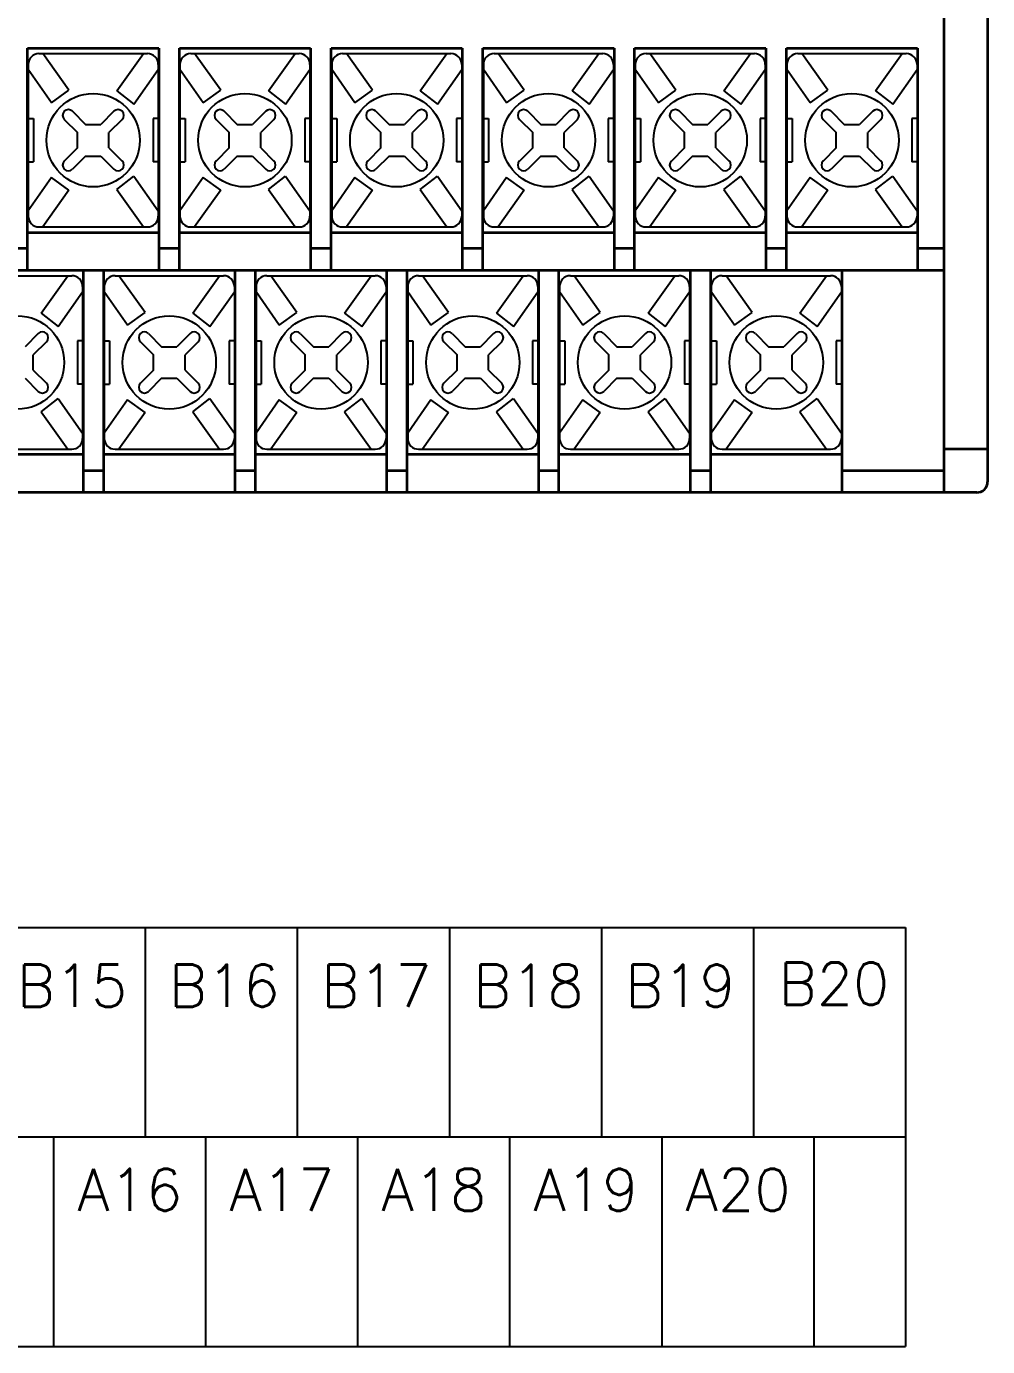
# Model space of a CAD drawing. Extents: x 295 to 2531, y 240 to 845.
# Drawn here: x 1897.3 to 1941.6, y 703 to 763.8 of the extents above; entities that cross this region are included whole.
import ezdxf

# ---------------------------------------------------------------- set-up
doc = ezdxf.new("R2010")
doc.units = 0
doc.header["$LTSCALE"] = 0.1
doc.layers.get('0').update_dxf_attribs({"linetype": 'CONTINUOUS'})
doc.layers.add('S', color=3, linetype='CONTINUOUS')
doc.layers.add('가시적인 것(ISO)', color=7, linetype='CONTINUOUS', lineweight=35)
doc.styles.get("Standard").update_dxf_attribs({"font": 'simplex.shx', "width": 0.9})

msp = doc.modelspace()

# ---------------------------------------------------------------- linework, layer by layer
at = {"color": 7}
for p, q in [((1897.883, 762.596), (1902.883, 762.596)), ((1899.264, 760.906), (1898.063, 762.596)), ((1901.47, 760.871), (1902.702, 762.596)), ((1904.883, 762.596), (1909.883, 762.596)), ((1906.264, 760.906), (1905.063, 762.596)), ((1908.47, 760.871), (1909.702, 762.596)), ((1911.883, 762.596), (1916.883, 762.596)), ((1913.264, 760.906), (1912.063, 762.596)), ((1915.47, 760.871), (1916.702, 762.596)), ((1918.883, 762.596), (1923.883, 762.596)), ((1920.264, 760.906), (1919.063, 762.596)), ((1922.47, 760.871), (1923.702, 762.596)), ((1925.883, 762.596), (1930.883, 762.596)), ((1927.264, 760.906), (1926.063, 762.596)), ((1929.47, 760.871), (1930.702, 762.596)), ((1932.883, 762.596), (1937.883, 762.596)), ((1934.264, 760.906), (1933.063, 762.596)), ((1936.47, 760.871), (1937.702, 762.596)), ((1897.383, 762.096), (1897.383, 755.096)), ((1898.454, 760.314), (1897.383, 761.854)), ((1902.26, 760.255), (1903.383, 761.854)), ((1903.383, 762.096), (1903.383, 755.096)), ((1904.383, 762.096), (1904.383, 755.096)), ((1905.454, 760.314), (1904.383, 761.854)), ((1909.26, 760.255), (1910.383, 761.854)), ((1910.383, 762.096), (1910.383, 755.096)), ((1911.383, 762.096), (1911.383, 755.096)), ((1912.454, 760.314), (1911.383, 761.854)), ((1916.26, 760.255), (1917.383, 761.854)), ((1917.383, 762.096), (1917.383, 755.096)), ((1918.383, 762.096), (1918.383, 755.096)), ((1919.454, 760.314), (1918.383, 761.854)), ((1923.26, 760.255), (1924.383, 761.854)), ((1924.383, 762.096), (1924.383, 755.096)), ((1925.383, 762.096), (1925.383, 755.096)), ((1926.454, 760.314), (1925.383, 761.854)), ((1930.26, 760.255), (1931.383, 761.854)), ((1931.383, 762.096), (1931.383, 755.096)), ((1932.383, 762.096), (1932.383, 755.096)), ((1933.454, 760.314), (1932.383, 761.854)), ((1937.26, 760.255), (1938.383, 761.854)), ((1938.383, 762.096), (1938.383, 755.096)), ((1899.424, 759.929), (1900.029, 759.324)), ((1901.341, 759.929), (1900.736, 759.324)), ((1906.424, 759.929), (1907.029, 759.324)), ((1908.341, 759.929), (1907.736, 759.324)), ((1913.424, 759.929), (1914.029, 759.324)), ((1915.341, 759.929), (1914.736, 759.324)), ((1920.424, 759.929), (1921.029, 759.324)), ((1922.341, 759.929), (1921.736, 759.324)), ((1927.424, 759.929), (1928.029, 759.324)), ((1929.341, 759.929), (1928.736, 759.324)), ((1934.424, 759.929), (1935.029, 759.324)), ((1936.341, 759.929), (1935.736, 759.324)), ((1899.05, 759.555), (1899.655, 758.95)), ((1900.029, 759.324), (1900.736, 759.324)), ((1901.715, 759.555), (1901.11, 758.95)), ((1906.05, 759.555), (1906.655, 758.95)), ((1907.029, 759.324), (1907.736, 759.324)), ((1908.715, 759.555), (1908.11, 758.95)), ((1913.05, 759.555), (1913.655, 758.95)), ((1914.029, 759.324), (1914.736, 759.324)), ((1915.715, 759.555), (1915.11, 758.95)), ((1920.05, 759.555), (1920.655, 758.95)), ((1921.029, 759.324), (1921.736, 759.324)), ((1922.715, 759.555), (1922.11, 758.95)), ((1927.05, 759.555), (1927.655, 758.95)), ((1928.029, 759.324), (1928.736, 759.324)), ((1929.715, 759.555), (1929.11, 758.95)), ((1934.05, 759.555), (1934.655, 758.95)), ((1935.029, 759.324), (1935.736, 759.324)), ((1936.715, 759.555), (1936.11, 758.95)), ((1899.655, 758.243), (1899.655, 758.95)), ((1901.11, 758.243), (1901.11, 758.95)), ((1906.655, 758.243), (1906.655, 758.95)), ((1908.11, 758.243), (1908.11, 758.95)), ((1913.655, 758.243), (1913.655, 758.95)), ((1915.11, 758.243), (1915.11, 758.95)), ((1920.655, 758.243), (1920.655, 758.95)), ((1922.11, 758.243), (1922.11, 758.95)), ((1927.655, 758.243), (1927.655, 758.95)), ((1929.11, 758.243), (1929.11, 758.95)), ((1934.655, 758.243), (1934.655, 758.95)), ((1936.11, 758.243), (1936.11, 758.95)), ((1899.655, 758.243), (1899.05, 757.638)), ((1901.11, 758.243), (1901.715, 757.638)), ((1906.655, 758.243), (1906.05, 757.638)), ((1908.11, 758.243), (1908.715, 757.638)), ((1913.655, 758.243), (1913.05, 757.638)), ((1915.11, 758.243), (1915.715, 757.638)), ((1920.655, 758.243), (1920.05, 757.638)), ((1922.11, 758.243), (1922.715, 757.638)), ((1927.655, 758.243), (1927.05, 757.638)), ((1929.11, 758.243), (1929.715, 757.638)), ((1934.655, 758.243), (1934.05, 757.638)), ((1936.11, 758.243), (1936.715, 757.638)), ((1900.029, 757.868), (1899.424, 757.263)), ((1900.029, 757.868), (1900.736, 757.868)), ((1900.736, 757.868), (1901.341, 757.263)), ((1907.029, 757.868), (1906.424, 757.263)), ((1907.029, 757.868), (1907.736, 757.868)), ((1907.736, 757.868), (1908.341, 757.263)), ((1914.029, 757.868), (1913.424, 757.263)), ((1914.029, 757.868), (1914.736, 757.868)), ((1914.736, 757.868), (1915.341, 757.263)), ((1921.029, 757.868), (1920.424, 757.263)), ((1921.029, 757.868), (1921.736, 757.868)), ((1921.736, 757.868), (1922.341, 757.263)), ((1928.029, 757.868), (1927.424, 757.263)), ((1928.029, 757.868), (1928.736, 757.868)), ((1928.736, 757.868), (1929.341, 757.263)), ((1935.029, 757.868), (1934.424, 757.263)), ((1935.029, 757.868), (1935.736, 757.868)), ((1935.736, 757.868), (1936.341, 757.263)), ((1902.26, 756.937), (1903.383, 755.338)), ((1909.26, 756.937), (1910.383, 755.338)), ((1916.26, 756.937), (1917.383, 755.338)), ((1923.26, 756.937), (1924.383, 755.338)), ((1930.26, 756.937), (1931.383, 755.338)), ((1937.26, 756.937), (1938.383, 755.338)), ((1898.454, 756.878), (1897.383, 755.338)), ((1899.264, 756.286), (1898.063, 754.596)), ((1901.47, 756.321), (1902.702, 754.596)), ((1905.454, 756.878), (1904.383, 755.338)), ((1906.264, 756.286), (1905.063, 754.596)), ((1908.47, 756.321), (1909.702, 754.596)), ((1912.454, 756.878), (1911.383, 755.338)), ((1913.264, 756.286), (1912.063, 754.596)), ((1915.47, 756.321), (1916.702, 754.596)), ((1919.454, 756.878), (1918.383, 755.338)), ((1920.264, 756.286), (1919.063, 754.596)), ((1922.47, 756.321), (1923.702, 754.596)), ((1926.454, 756.878), (1925.383, 755.338)), ((1927.264, 756.286), (1926.063, 754.596)), ((1929.47, 756.321), (1930.702, 754.596)), ((1933.454, 756.878), (1932.383, 755.338)), ((1934.264, 756.286), (1933.063, 754.596)), ((1936.47, 756.321), (1937.702, 754.596)), ((1897.883, 754.596), (1902.883, 754.596)), ((1904.883, 754.596), (1909.883, 754.596)), ((1911.883, 754.596), (1916.883, 754.596)), ((1918.883, 754.596), (1923.883, 754.596)), ((1925.883, 754.596), (1930.883, 754.596)), ((1932.883, 754.596), (1937.883, 754.596)), ((1894.393, 752.346), (1899.393, 752.346)), ((1897.98, 750.621), (1899.212, 752.346)), ((1901.393, 752.346), (1906.393, 752.346)), ((1902.774, 750.656), (1901.573, 752.346)), ((1904.98, 750.621), (1906.212, 752.346)), ((1908.393, 752.346), (1913.393, 752.346)), ((1909.774, 750.656), (1908.573, 752.346)), ((1911.98, 750.621), (1913.212, 752.346)), ((1915.393, 752.346), (1920.393, 752.346)), ((1916.774, 750.656), (1915.573, 752.346)), ((1918.98, 750.621), (1920.212, 752.346)), ((1922.393, 752.346), (1927.393, 752.346)), ((1923.774, 750.656), (1922.573, 752.346)), ((1925.98, 750.621), (1927.212, 752.346)), ((1929.393, 752.346), (1934.393, 752.346)), ((1930.774, 750.656), (1929.573, 752.346)), ((1932.98, 750.621), (1934.212, 752.346)), ((1898.77, 750.005), (1899.893, 751.604)), ((1899.893, 751.846), (1899.893, 744.846)), ((1900.893, 751.846), (1900.893, 744.846)), ((1901.964, 750.064), (1900.893, 751.604)), ((1905.77, 750.005), (1906.893, 751.604)), ((1906.893, 751.846), (1906.893, 744.846)), ((1907.893, 751.846), (1907.893, 744.846)), ((1908.964, 750.064), (1907.893, 751.604)), ((1912.77, 750.005), (1913.893, 751.604)), ((1913.893, 751.846), (1913.893, 744.846)), ((1914.893, 751.846), (1914.893, 744.846)), ((1915.964, 750.064), (1914.893, 751.604)), ((1919.77, 750.005), (1920.893, 751.604)), ((1920.893, 751.846), (1920.893, 744.846)), ((1921.893, 751.846), (1921.893, 744.846)), ((1922.964, 750.064), (1921.893, 751.604)), ((1926.77, 750.005), (1927.893, 751.604)), ((1927.893, 751.846), (1927.893, 744.846)), ((1928.893, 751.846), (1928.893, 744.846)), ((1929.964, 750.064), (1928.893, 751.604)), ((1933.77, 750.005), (1934.893, 751.604)), ((1934.893, 751.846), (1934.893, 744.846)), ((1897.851, 749.679), (1897.246, 749.074)), ((1902.934, 749.679), (1903.539, 749.074)), ((1904.851, 749.679), (1904.246, 749.074)), ((1909.934, 749.679), (1910.539, 749.074)), ((1911.851, 749.679), (1911.246, 749.074)), ((1916.934, 749.679), (1917.539, 749.074)), ((1918.851, 749.679), (1918.246, 749.074)), ((1923.934, 749.679), (1924.539, 749.074)), ((1925.851, 749.679), (1925.246, 749.074)), ((1930.934, 749.679), (1931.539, 749.074)), ((1932.851, 749.679), (1932.246, 749.074)), ((1898.225, 749.305), (1897.62, 748.7)), ((1902.56, 749.305), (1903.165, 748.7)), ((1903.539, 749.074), (1904.246, 749.074)), ((1905.225, 749.305), (1904.62, 748.7)), ((1909.56, 749.305), (1910.165, 748.7)), ((1910.539, 749.074), (1911.246, 749.074)), ((1912.225, 749.305), (1911.62, 748.7)), ((1916.56, 749.305), (1917.165, 748.7)), ((1917.539, 749.074), (1918.246, 749.074)), ((1919.225, 749.305), (1918.62, 748.7)), ((1923.56, 749.305), (1924.165, 748.7)), ((1924.539, 749.074), (1925.246, 749.074)), ((1926.225, 749.305), (1925.62, 748.7)), ((1930.56, 749.305), (1931.165, 748.7)), ((1931.539, 749.074), (1932.246, 749.074)), ((1933.225, 749.305), (1932.62, 748.7)), ((1897.62, 747.993), (1897.62, 748.7)), ((1903.165, 747.993), (1903.165, 748.7)), ((1904.62, 747.993), (1904.62, 748.7)), ((1910.165, 747.993), (1910.165, 748.7)), ((1911.62, 747.993), (1911.62, 748.7)), ((1917.165, 747.993), (1917.165, 748.7)), ((1918.62, 747.993), (1918.62, 748.7)), ((1924.165, 747.993), (1924.165, 748.7)), ((1925.62, 747.993), (1925.62, 748.7)), ((1931.165, 747.993), (1931.165, 748.7)), ((1932.62, 747.993), (1932.62, 748.7)), ((1897.62, 747.993), (1898.225, 747.388)), ((1903.165, 747.993), (1902.56, 747.388)), ((1904.62, 747.993), (1905.225, 747.388)), ((1910.165, 747.993), (1909.56, 747.388)), ((1911.62, 747.993), (1912.225, 747.388)), ((1917.165, 747.993), (1916.56, 747.388)), ((1918.62, 747.993), (1919.225, 747.388)), ((1924.165, 747.993), (1923.56, 747.388)), ((1925.62, 747.993), (1926.225, 747.388)), ((1931.165, 747.993), (1930.56, 747.388)), ((1932.62, 747.993), (1933.225, 747.388)), ((1897.246, 747.618), (1897.851, 747.013)), ((1903.539, 747.618), (1902.934, 747.013)), ((1903.539, 747.618), (1904.246, 747.618)), ((1904.246, 747.618), (1904.851, 747.013)), ((1910.539, 747.618), (1909.934, 747.013)), ((1910.539, 747.618), (1911.246, 747.618)), ((1911.246, 747.618), (1911.851, 747.013)), ((1917.539, 747.618), (1916.934, 747.013)), ((1917.539, 747.618), (1918.246, 747.618)), ((1918.246, 747.618), (1918.851, 747.013)), ((1924.539, 747.618), (1923.934, 747.013)), ((1924.539, 747.618), (1925.246, 747.618)), ((1925.246, 747.618), (1925.851, 747.013)), ((1931.539, 747.618), (1930.934, 747.013)), ((1931.539, 747.618), (1932.246, 747.618)), ((1932.246, 747.618), (1932.851, 747.013)), ((1898.77, 746.687), (1899.893, 745.088)), ((1901.964, 746.628), (1900.893, 745.088)), ((1905.77, 746.687), (1906.893, 745.088)), ((1908.964, 746.628), (1907.893, 745.088)), ((1912.77, 746.687), (1913.893, 745.088)), ((1915.964, 746.628), (1914.893, 745.088)), ((1919.77, 746.687), (1920.893, 745.088)), ((1922.964, 746.628), (1921.893, 745.088)), ((1926.77, 746.687), (1927.893, 745.088)), ((1929.964, 746.628), (1928.893, 745.088)), ((1933.77, 746.687), (1934.893, 745.088)), ((1897.98, 746.071), (1899.212, 744.346)), ((1902.774, 746.036), (1901.573, 744.346)), ((1904.98, 746.071), (1906.212, 744.346)), ((1909.774, 746.036), (1908.573, 744.346)), ((1911.98, 746.071), (1913.212, 744.346)), ((1916.774, 746.036), (1915.573, 744.346)), ((1918.98, 746.071), (1920.212, 744.346)), ((1923.774, 746.036), (1922.573, 744.346)), ((1925.98, 746.071), (1927.212, 744.346)), ((1930.774, 746.036), (1929.573, 744.346)), ((1932.98, 746.071), (1934.212, 744.346)), ((1894.393, 744.346), (1899.393, 744.346)), ((1901.393, 744.346), (1906.393, 744.346)), ((1908.393, 744.346), (1913.393, 744.346)), ((1915.393, 744.346), (1920.393, 744.346)), ((1922.393, 744.346), (1927.393, 744.346)), ((1929.393, 744.346), (1934.393, 744.346)), ((1793.336, 722.285), (1937.854, 722.285)), ((1902.783, 722.285), (1902.783, 712.62)), ((1909.797, 722.285), (1909.797, 712.62)), ((1916.811, 722.285), (1916.811, 712.62)), ((1923.825, 722.285), (1923.825, 712.62)), ((1930.839, 722.285), (1930.839, 712.62)), ((1937.854, 722.285), (1937.854, 702.955)), ((1937.854, 712.62), (1793.336, 712.62)), ((1898.548, 712.62), (1898.548, 702.955)), ((1905.563, 712.62), (1905.563, 702.955)), ((1912.577, 712.62), (1912.577, 702.955)), ((1919.591, 712.62), (1919.591, 702.955)), ((1926.605, 712.62), (1926.605, 702.955)), ((1933.619, 712.62), (1933.619, 702.955)), ((1793.336, 702.955), (1937.854, 702.955))]:
    msp.add_line(p, q, dxfattribs=at)
for p, q in [((1898.454, 760.314), (1899.264, 760.906)), ((1901.47, 760.871), (1902.26, 760.255)), ((1905.454, 760.314), (1906.264, 760.906)), ((1908.47, 760.871), (1909.26, 760.255)), ((1912.454, 760.314), (1913.264, 760.906)), ((1915.47, 760.871), (1916.26, 760.255)), ((1919.454, 760.314), (1920.264, 760.906)), ((1922.47, 760.871), (1923.26, 760.255)), ((1926.454, 760.314), (1927.264, 760.906)), ((1929.47, 760.871), (1930.26, 760.255)), ((1933.454, 760.314), (1934.264, 760.906)), ((1936.47, 760.871), (1937.26, 760.255)), ((1901.47, 756.321), (1902.26, 756.937)), ((1908.47, 756.321), (1909.26, 756.937)), ((1915.47, 756.321), (1916.26, 756.937)), ((1922.47, 756.321), (1923.26, 756.937)), ((1929.47, 756.321), (1930.26, 756.937)), ((1936.47, 756.321), (1937.26, 756.937)), ((1899.264, 756.286), (1898.454, 756.878)), ((1906.264, 756.286), (1905.454, 756.878)), ((1913.264, 756.286), (1912.454, 756.878)), ((1920.264, 756.286), (1919.454, 756.878)), ((1927.264, 756.286), (1926.454, 756.878)), ((1934.264, 756.286), (1933.454, 756.878)), ((1897.98, 750.621), (1898.77, 750.005)), ((1901.964, 750.064), (1902.774, 750.656)), ((1904.98, 750.621), (1905.77, 750.005)), ((1908.964, 750.064), (1909.774, 750.656)), ((1911.98, 750.621), (1912.77, 750.005)), ((1915.964, 750.064), (1916.774, 750.656)), ((1918.98, 750.621), (1919.77, 750.005)), ((1922.964, 750.064), (1923.774, 750.656)), ((1925.98, 750.621), (1926.77, 750.005)), ((1929.964, 750.064), (1930.774, 750.656)), ((1932.98, 750.621), (1933.77, 750.005)), ((1897.98, 746.071), (1898.77, 746.687)), ((1902.774, 746.036), (1901.964, 746.628)), ((1904.98, 746.071), (1905.77, 746.687)), ((1909.774, 746.036), (1908.964, 746.628)), ((1911.98, 746.071), (1912.77, 746.687)), ((1916.774, 746.036), (1915.964, 746.628)), ((1918.98, 746.071), (1919.77, 746.687)), ((1923.774, 746.036), (1922.964, 746.628)), ((1925.98, 746.071), (1926.77, 746.687)), ((1930.774, 746.036), (1929.964, 746.628)), ((1932.98, 746.071), (1933.77, 746.687))]:
    msp.add_line(p, q)
for centre in [(1900.383, 758.596), (1907.383, 758.596), (1914.383, 758.596), (1921.383, 758.596), (1928.383, 758.596), (1935.383, 758.596), (1896.893, 748.346), (1903.893, 748.346), (1910.893, 748.346), (1917.893, 748.346), (1924.893, 748.346), (1931.893, 748.346)]:
    msp.add_circle(centre, 2.153, dxfattribs=at)
for centre, radius, start, end in [((1897.883, 762.096), 0.5, 90, 180), ((1902.883, 762.096), 0.5, 0, 90), ((1904.883, 762.096), 0.5, 90, 180), ((1909.883, 762.096), 0.5, 0, 90), ((1911.883, 762.096), 0.5, 90, 180), ((1916.883, 762.096), 0.5, 0, 90), ((1918.883, 762.096), 0.5, 90, 180), ((1923.883, 762.096), 0.5, 0, 90), ((1925.883, 762.096), 0.5, 90, 180), ((1930.883, 762.096), 0.5, 0, 90), ((1932.883, 762.096), 0.5, 90, 180), ((1937.883, 762.096), 0.5, 0, 90), ((1899.237, 759.742), 0.265, 45, 225), ((1901.528, 759.742), 0.265, 315, 135), ((1906.237, 759.742), 0.265, 45, 225), ((1908.528, 759.742), 0.265, 315, 135), ((1913.237, 759.742), 0.265, 45, 225), ((1915.528, 759.742), 0.265, 315, 135), ((1920.237, 759.742), 0.265, 45, 225), ((1922.528, 759.742), 0.265, 315, 135), ((1927.237, 759.742), 0.265, 45, 225), ((1929.528, 759.742), 0.265, 315, 135), ((1934.237, 759.742), 0.265, 45, 225), ((1936.528, 759.742), 0.265, 315, 135), ((1899.237, 757.451), 0.265, 135, 315), ((1901.528, 757.451), 0.265, 225, 45), ((1906.237, 757.451), 0.265, 135, 315), ((1908.528, 757.451), 0.265, 225, 45), ((1913.237, 757.451), 0.265, 135, 315), ((1915.528, 757.451), 0.265, 225, 45), ((1920.237, 757.451), 0.265, 135, 315), ((1922.528, 757.451), 0.265, 225, 45), ((1927.237, 757.451), 0.265, 135, 315), ((1929.528, 757.451), 0.265, 225, 45), ((1934.237, 757.451), 0.265, 135, 315), ((1936.528, 757.451), 0.265, 225, 45), ((1897.883, 755.096), 0.5, 180, 270), ((1902.883, 755.096), 0.5, 270, 0), ((1904.883, 755.096), 0.5, 180, 270), ((1909.883, 755.096), 0.5, 270, 0), ((1911.883, 755.096), 0.5, 180, 270), ((1916.883, 755.096), 0.5, 270, 0), ((1918.883, 755.096), 0.5, 180, 270), ((1923.883, 755.096), 0.5, 270, 0), ((1925.883, 755.096), 0.5, 180, 270), ((1930.883, 755.096), 0.5, 270, 0), ((1932.883, 755.096), 0.5, 180, 270), ((1937.883, 755.096), 0.5, 270, 0), ((1899.393, 751.846), 0.5, 0, 90), ((1901.393, 751.846), 0.5, 90, 180), ((1906.393, 751.846), 0.5, 0, 90), ((1908.393, 751.846), 0.5, 90, 180), ((1913.393, 751.846), 0.5, 0, 90), ((1915.393, 751.846), 0.5, 90, 180), ((1920.393, 751.846), 0.5, 0, 90), ((1922.393, 751.846), 0.5, 90, 180), ((1927.393, 751.846), 0.5, 0, 90), ((1929.393, 751.846), 0.5, 90, 180), ((1934.393, 751.846), 0.5, 0, 90), ((1898.038, 749.492), 0.265, 315, 135), ((1902.747, 749.492), 0.265, 45, 225), ((1905.038, 749.492), 0.265, 315, 135), ((1909.747, 749.492), 0.265, 45, 225), ((1912.038, 749.492), 0.265, 315, 135), ((1916.747, 749.492), 0.265, 45, 225), ((1919.038, 749.492), 0.265, 315, 135), ((1923.747, 749.492), 0.265, 45, 225), ((1926.038, 749.492), 0.265, 315, 135), ((1930.747, 749.492), 0.265, 45, 225), ((1933.038, 749.492), 0.265, 315, 135), ((1898.038, 747.201), 0.265, 225, 45), ((1902.747, 747.201), 0.265, 135, 315), ((1905.038, 747.201), 0.265, 225, 45), ((1909.747, 747.201), 0.265, 135, 315), ((1912.038, 747.201), 0.265, 225, 45), ((1916.747, 747.201), 0.265, 135, 315), ((1919.038, 747.201), 0.265, 225, 45), ((1923.747, 747.201), 0.265, 135, 315), ((1926.038, 747.201), 0.265, 225, 45), ((1930.747, 747.201), 0.265, 135, 315), ((1933.038, 747.201), 0.265, 225, 45), ((1899.393, 744.846), 0.5, 270, 0), ((1901.393, 744.846), 0.5, 180, 270), ((1906.393, 744.846), 0.5, 270, 0), ((1908.393, 744.846), 0.5, 180, 270), ((1913.393, 744.846), 0.5, 270, 0), ((1915.393, 744.846), 0.5, 180, 270), ((1920.393, 744.846), 0.5, 270, 0), ((1922.393, 744.846), 0.5, 180, 270), ((1927.393, 744.846), 0.5, 270, 0), ((1929.393, 744.846), 0.5, 180, 270), ((1934.393, 744.846), 0.5, 270, 0)]:
    msp.add_arc(centre, radius, start, end, dxfattribs=at)
at = {"layer": 'S', "color": 0}
for p, q in [((1897.358, 759.596), (1897.623, 759.596)), ((1897.623, 759.596), (1897.623, 757.596)), ((1903.408, 759.596), (1903.143, 759.596)), ((1903.143, 759.596), (1903.143, 757.596)), ((1904.358, 759.596), (1904.623, 759.596)), ((1904.623, 759.596), (1904.623, 757.596)), ((1910.408, 759.596), (1910.143, 759.596)), ((1910.143, 759.596), (1910.143, 757.596)), ((1911.358, 759.596), (1911.623, 759.596)), ((1911.623, 759.596), (1911.623, 757.596)), ((1917.408, 759.596), (1917.143, 759.596)), ((1917.143, 759.596), (1917.143, 757.596)), ((1918.358, 759.596), (1918.623, 759.596)), ((1918.623, 759.596), (1918.623, 757.596)), ((1924.408, 759.596), (1924.143, 759.596)), ((1924.143, 759.596), (1924.143, 757.596)), ((1925.358, 759.596), (1925.623, 759.596)), ((1925.623, 759.596), (1925.623, 757.596)), ((1931.408, 759.596), (1931.143, 759.596)), ((1931.143, 759.596), (1931.143, 757.596)), ((1932.358, 759.596), (1932.623, 759.596)), ((1932.623, 759.596), (1932.623, 757.596)), ((1938.408, 759.596), (1938.143, 759.596)), ((1938.143, 759.596), (1938.143, 757.596)), ((1897.358, 757.596), (1897.623, 757.596)), ((1903.408, 757.596), (1903.143, 757.596)), ((1904.358, 757.596), (1904.623, 757.596)), ((1910.408, 757.596), (1910.143, 757.596)), ((1911.358, 757.596), (1911.623, 757.596)), ((1917.408, 757.596), (1917.143, 757.596)), ((1918.358, 757.596), (1918.623, 757.596)), ((1924.408, 757.596), (1924.143, 757.596)), ((1925.358, 757.596), (1925.623, 757.596)), ((1931.408, 757.596), (1931.143, 757.596)), ((1932.358, 757.596), (1932.623, 757.596)), ((1938.408, 757.596), (1938.143, 757.596)), ((1899.918, 749.346), (1899.653, 749.346)), ((1899.653, 749.346), (1899.653, 747.346)), ((1900.868, 749.346), (1901.133, 749.346)), ((1901.133, 749.346), (1901.133, 747.346)), ((1906.918, 749.346), (1906.653, 749.346)), ((1906.653, 749.346), (1906.653, 747.346)), ((1907.868, 749.346), (1908.133, 749.346)), ((1908.133, 749.346), (1908.133, 747.346)), ((1913.918, 749.346), (1913.653, 749.346)), ((1913.653, 749.346), (1913.653, 747.346)), ((1914.868, 749.346), (1915.133, 749.346)), ((1915.133, 749.346), (1915.133, 747.346)), ((1920.918, 749.346), (1920.653, 749.346)), ((1920.653, 749.346), (1920.653, 747.346)), ((1921.868, 749.346), (1922.133, 749.346)), ((1922.133, 749.346), (1922.133, 747.346)), ((1927.918, 749.346), (1927.653, 749.346)), ((1927.653, 749.346), (1927.653, 747.346)), ((1928.868, 749.346), (1929.133, 749.346)), ((1929.133, 749.346), (1929.133, 747.346)), ((1934.918, 749.346), (1934.653, 749.346)), ((1934.653, 749.346), (1934.653, 747.346)), ((1899.918, 747.346), (1899.653, 747.346)), ((1900.868, 747.346), (1901.133, 747.346)), ((1906.918, 747.346), (1906.653, 747.346)), ((1907.868, 747.346), (1908.133, 747.346)), ((1913.918, 747.346), (1913.653, 747.346)), ((1914.868, 747.346), (1915.133, 747.346)), ((1920.918, 747.346), (1920.653, 747.346)), ((1921.868, 747.346), (1922.133, 747.346)), ((1927.918, 747.346), (1927.653, 747.346)), ((1928.868, 747.346), (1929.133, 747.346)), ((1934.918, 747.346), (1934.653, 747.346))]:
    msp.add_line(p, q, dxfattribs=at)
at = {"layer": '가시적인 것(ISO)'}
for p, q in [((1939.638, 742.346), (1939.638, 782.846)), ((1941.638, 782.346), (1941.638, 742.846)), ((1897.358, 752.596), (1897.358, 762.846)), ((1897.358, 762.846), (1903.408, 762.846)), ((1903.408, 762.846), (1903.408, 752.596)), ((1904.358, 752.596), (1904.358, 762.846)), ((1904.358, 762.846), (1910.408, 762.846)), ((1910.408, 762.846), (1910.408, 752.596)), ((1911.358, 752.596), (1911.358, 762.846)), ((1911.358, 762.846), (1917.408, 762.846)), ((1917.408, 762.846), (1917.408, 752.596)), ((1918.358, 752.596), (1918.358, 762.846)), ((1918.358, 762.846), (1924.408, 762.846)), ((1924.408, 762.846), (1924.408, 752.596)), ((1925.358, 752.596), (1925.358, 762.846)), ((1925.358, 762.846), (1931.408, 762.846)), ((1931.408, 762.846), (1931.408, 752.596)), ((1932.358, 752.596), (1932.358, 762.846)), ((1932.358, 762.846), (1938.408, 762.846)), ((1938.408, 762.846), (1938.408, 752.596)), ((1897.358, 754.346), (1903.408, 754.346)), ((1904.358, 754.346), (1910.408, 754.346)), ((1911.358, 754.346), (1917.408, 754.346)), ((1918.358, 754.346), (1924.408, 754.346)), ((1925.358, 754.346), (1931.408, 754.346)), ((1932.358, 754.346), (1938.408, 754.346)), ((1897.358, 753.596), (1896.408, 753.596)), ((1904.358, 753.596), (1903.408, 753.596)), ((1911.358, 753.596), (1910.408, 753.596)), ((1918.358, 753.596), (1917.408, 753.596)), ((1925.358, 753.596), (1924.408, 753.596)), ((1932.358, 753.596), (1931.408, 753.596)), ((1939.638, 753.596), (1938.408, 753.596)), ((1864.138, 752.596), (1939.638, 752.596)), ((1899.918, 752.596), (1899.918, 742.346)), ((1900.868, 742.346), (1900.868, 752.596)), ((1906.918, 752.596), (1906.918, 742.346)), ((1907.868, 742.346), (1907.868, 752.596)), ((1913.918, 752.596), (1913.918, 742.346)), ((1914.868, 742.346), (1914.868, 752.596)), ((1920.918, 752.596), (1920.918, 742.346)), ((1921.868, 742.346), (1921.868, 752.596)), ((1927.918, 752.596), (1927.918, 742.346)), ((1928.868, 742.346), (1928.868, 752.596)), ((1934.918, 752.596), (1934.918, 742.346)), ((1899.918, 744.096), (1893.868, 744.096)), ((1906.918, 744.096), (1900.868, 744.096)), ((1913.918, 744.096), (1907.868, 744.096)), ((1920.918, 744.096), (1914.868, 744.096)), ((1927.918, 744.096), (1921.868, 744.096)), ((1934.918, 744.096), (1928.868, 744.096)), ((1941.638, 744.342), (1939.638, 744.342)), ((1941.638, 744.342), (1941.638, 744.392)), ((1900.868, 743.346), (1899.918, 743.346)), ((1907.868, 743.346), (1906.918, 743.346)), ((1914.868, 743.346), (1913.918, 743.346)), ((1921.868, 743.346), (1920.918, 743.346)), ((1928.868, 743.346), (1927.918, 743.346)), ((1939.638, 743.346), (1934.918, 743.346)), ((1941.138, 742.346), (1793.138, 742.346))]:
    msp.add_line(p, q, dxfattribs=at)
msp.add_arc((1941.138, 742.846), 0.5, 270, 0, dxfattribs=at)

# ---------------------------------------------------------------- texts
at = {"color": 7}
for s, p in [('B15', (1896.866, 718.628)), ('B16', (1903.881, 718.628)), ('B17', (1910.895, 718.628)), ('B18', (1917.909, 718.628)), ('B19', (1924.923, 718.628)), ('B20', (1932.004, 718.724)), ('A16', (1899.646, 709.21)), ('A17', (1906.66, 709.21)), ('A18', (1913.675, 709.21)), ('A19', (1920.689, 709.21)), ('A20', (1927.703, 709.21))]:
    msp.add_text(s, height=1.9482, dxfattribs=at).set_placement(p)

doc.saveas('drawing.dxf')
